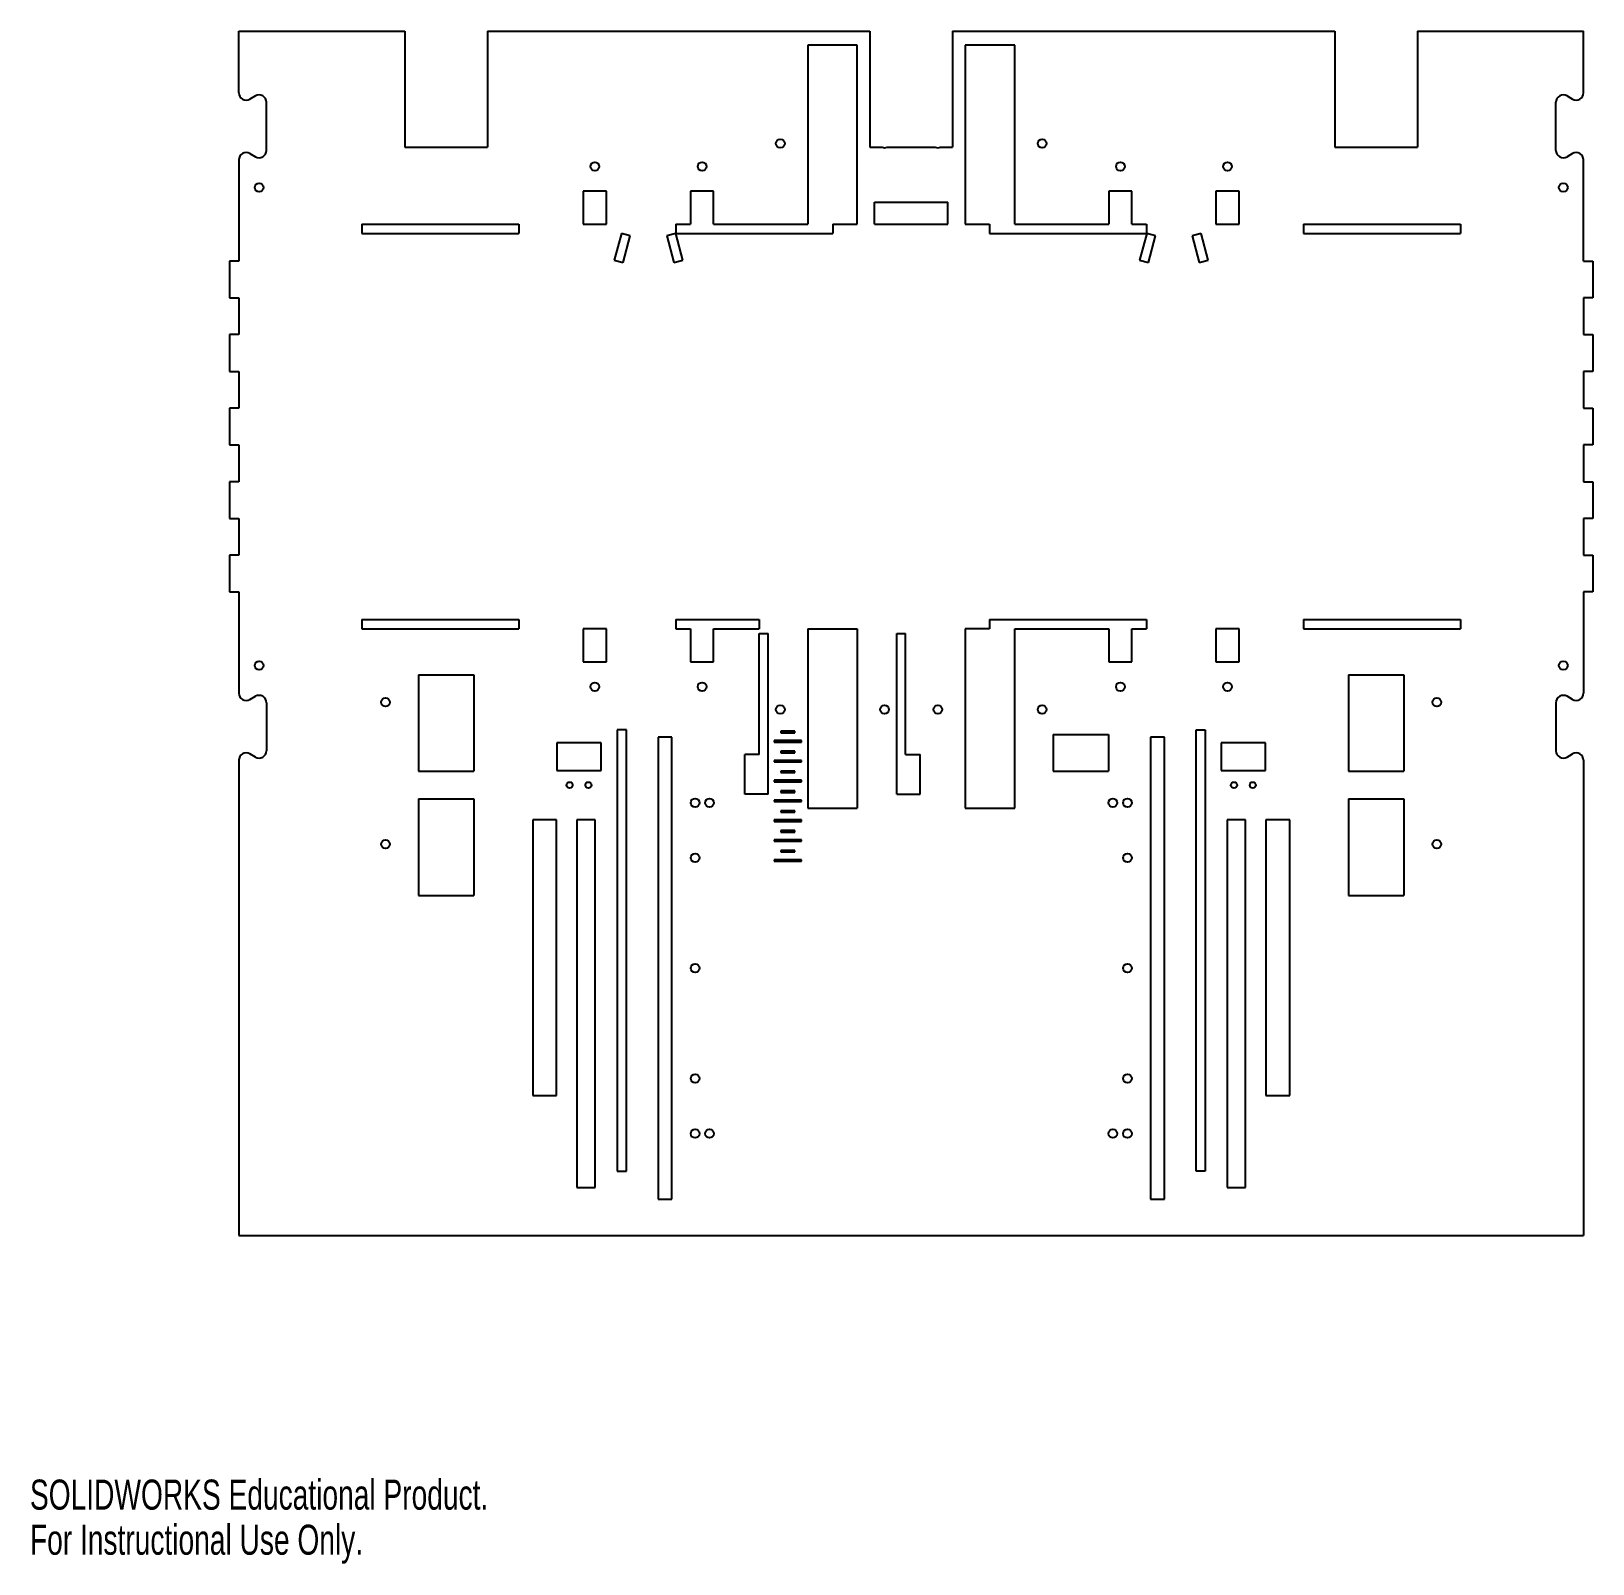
# Model space of a CAD drawing. Header units: millimetres. Extents: x 0 to 540, y 0 to 529.
import ezdxf

# ---------------------------------------------------------------- set-up
doc = ezdxf.new("R2010")
doc.units = ezdxf.units.MM
doc.styles.add('SLDTEXTSTYLE0', font='TXT', dxfattribs={"width": 0.7})

msp = doc.modelspace()

# ---------------------------------------------------------------- linework, layer by layer
at = {"color": 7, "linetype": 'Continuous', "lineweight": 25}
for p, q in [((72.11, 507.91), (72.11, 529.16)), ((72.11, 529.16), (129.42, 529.16)), ((129.42, 529.16), (129.42, 489.16)), ((158, 529.16), (158, 489.16)), ((158, 529.16), (289.95, 529.16)), ((289.95, 529.16), (289.95, 489.16)), ((318.53, 529.16), (318.53, 489.16)), ((318.53, 529.16), (450.48, 529.16)), ((450.48, 529.16), (450.48, 489.16)), ((479.06, 529.16), (479.06, 489.16)), ((479.06, 529.16), (536.37, 529.16)), ((536.37, 507.91), (536.37, 529.16)), ((285.61, 524.4), (268.51, 524.4)), ((268.51, 524.4), (268.51, 462.49)), ((285.61, 462.49), (285.61, 524.4)), ((339.97, 524.4), (322.87, 524.4)), ((322.87, 524.4), (322.87, 462.49)), ((339.97, 462.49), (339.97, 524.4)), ((77.82, 506.81), (75.92, 505.71)), ((530.66, 506.81), (532.56, 505.71)), ((81.63, 488.01), (81.63, 504.61)), ((526.85, 488.01), (526.85, 504.61)), ((75.92, 486.91), (77.82, 485.81)), ((129.42, 489.16), (158, 489.16)), ((289.95, 489.16), (294.21, 489.16)), ((295.91, 489.16), (312.57, 489.16)), ((314.27, 489.16), (318.53, 489.16)), ((450.48, 489.16), (479.06, 489.16)), ((532.56, 486.91), (530.66, 485.81)), ((72.11, 484.71), (72.11, 449.79)), ((536.37, 449.79), (536.37, 484.71)), ((199.03, 473.92), (191.03, 473.92)), ((191.03, 473.92), (191.03, 462.49)), ((199.03, 462.49), (199.03, 473.92)), ((236.03, 473.92), (228.03, 473.92)), ((228.03, 473.92), (228.03, 462.49)), ((236.03, 462.49), (236.03, 473.92)), ((291.54, 470.11), (316.94, 470.11)), ((291.54, 462.49), (291.54, 470.11)), ((316.94, 462.49), (316.94, 470.11)), ((380.45, 473.92), (372.45, 473.92)), ((372.45, 473.92), (372.45, 462.49)), ((380.45, 462.49), (380.45, 473.92)), ((417.45, 473.92), (409.45, 473.92)), ((409.45, 473.92), (409.45, 462.49)), ((417.45, 462.49), (417.45, 473.92)), ((114.59, 462.49), (168.77, 462.49)), ((114.59, 462.49), (114.59, 459.31)), ((114.59, 459.31), (168.77, 459.31)), ((168.77, 462.49), (168.77, 459.31)), ((191.03, 462.49), (199.03, 462.49)), ((204.18, 459.31), (201.71, 450.11)), ((207.25, 458.49), (204.18, 459.31)), ((204.78, 449.29), (207.25, 458.49)), ((222.95, 459.31), (219.88, 458.49)), ((219.88, 458.49), (222.34, 449.29)), ((225.41, 450.11), (222.95, 459.31)), ((222.96, 462.49), (222.96, 459.31)), ((222.96, 462.49), (228.03, 462.49)), ((222.96, 459.31), (277.15, 459.31)), ((236.03, 462.49), (268.51, 462.49)), ((277.15, 462.49), (277.15, 459.31)), ((277.15, 462.49), (285.61, 462.49)), ((291.54, 462.49), (316.94, 462.49)), ((322.87, 462.49), (331.33, 462.49)), ((331.33, 462.49), (331.33, 459.31)), ((331.33, 459.31), (385.52, 459.31)), ((339.97, 462.49), (372.45, 462.49)), ((380.45, 462.49), (385.52, 462.49)), ((385.54, 459.31), (383.07, 450.11)), ((385.52, 462.49), (385.52, 459.31)), ((388.6, 458.49), (385.54, 459.31)), ((386.14, 449.29), (388.6, 458.49)), ((404.3, 459.31), (401.23, 458.49)), ((401.23, 458.49), (403.7, 449.29)), ((406.77, 450.11), (404.3, 459.31)), ((409.45, 462.49), (417.45, 462.49)), ((439.71, 462.49), (493.89, 462.49)), ((439.71, 462.49), (439.71, 459.31)), ((439.71, 459.31), (493.89, 459.31)), ((493.89, 462.49), (493.89, 459.31)), ((68.93, 449.79), (68.93, 437.09)), ((72.11, 449.79), (68.93, 449.79)), ((201.71, 450.11), (204.78, 449.29)), ((222.34, 449.29), (225.41, 450.11)), ((383.07, 450.11), (386.14, 449.29)), ((403.7, 449.29), (406.77, 450.11)), ((536.37, 449.79), (539.55, 449.79)), ((539.55, 449.79), (539.55, 437.09)), ((68.93, 437.09), (72.11, 437.09)), ((72.11, 437.09), (72.11, 424.39)), ((539.55, 437.09), (536.37, 437.09)), ((536.37, 437.09), (536.37, 424.39)), ((68.93, 424.39), (68.93, 411.69)), ((72.11, 424.39), (68.93, 424.39)), ((536.37, 424.39), (539.55, 424.39)), ((539.55, 424.39), (539.55, 411.69)), ((68.93, 411.69), (72.11, 411.69)), ((72.11, 411.69), (72.11, 398.99)), ((539.55, 411.69), (536.37, 411.69)), ((536.37, 411.69), (536.37, 398.99)), ((68.93, 398.99), (68.93, 386.29)), ((72.11, 398.99), (68.93, 398.99)), ((536.37, 398.99), (539.55, 398.99)), ((539.55, 398.99), (539.55, 386.29)), ((68.93, 386.29), (72.11, 386.29)), ((72.11, 386.29), (72.11, 373.59)), ((539.55, 386.29), (536.37, 386.29)), ((536.37, 386.29), (536.37, 373.59)), ((68.93, 373.59), (68.93, 360.89)), ((72.11, 373.59), (68.93, 373.59)), ((536.37, 373.59), (539.55, 373.59)), ((539.55, 373.59), (539.55, 360.89)), ((68.93, 360.89), (72.11, 360.89)), ((72.11, 360.89), (72.11, 348.19)), ((539.55, 360.89), (536.37, 360.89)), ((536.37, 360.89), (536.37, 348.19)), ((68.93, 348.19), (68.93, 335.49)), ((72.11, 348.19), (68.93, 348.19)), ((536.37, 348.19), (539.55, 348.19)), ((539.55, 348.19), (539.55, 335.49)), ((68.93, 335.49), (72.11, 335.49)), ((72.11, 335.49), (72.11, 300.56)), ((539.55, 335.49), (536.37, 335.49)), ((536.37, 335.49), (536.37, 300.56)), ((114.59, 325.96), (168.77, 325.96)), ((114.59, 325.96), (114.59, 322.79)), ((168.77, 325.96), (168.77, 322.79)), ((222.96, 325.96), (251.81, 325.96)), ((222.96, 325.96), (222.96, 322.79)), ((251.81, 325.96), (251.81, 322.79)), ((331.33, 325.96), (385.52, 325.96)), ((331.33, 325.96), (331.33, 322.79)), ((385.52, 325.96), (385.52, 322.79)), ((439.71, 325.96), (493.89, 325.96)), ((439.71, 325.96), (439.71, 322.79)), ((493.89, 325.96), (493.89, 322.79)), ((114.59, 322.79), (168.77, 322.79)), ((199.03, 322.79), (191.03, 322.79)), ((191.03, 322.79), (191.03, 311.36)), ((199.03, 311.36), (199.03, 322.79)), ((222.96, 322.79), (228.03, 322.79)), ((228.03, 322.79), (228.03, 311.36)), ((236.03, 311.36), (236.03, 322.79)), ((236.03, 322.79), (251.81, 322.79)), ((251.81, 321.21), (254.81, 321.21)), ((251.81, 279.34), (251.81, 321.21)), ((254.81, 265.64), (254.81, 321.21)), ((268.51, 322.79), (268.51, 260.88)), ((268.51, 322.79), (285.61, 322.79)), ((285.61, 322.79), (285.61, 260.88)), ((299.31, 321.21), (302.31, 321.21)), ((299.31, 265.64), (299.31, 321.21)), ((302.31, 279.34), (302.31, 321.21)), ((331.33, 322.79), (322.87, 322.79)), ((322.87, 322.79), (322.87, 260.88)), ((339.97, 260.88), (339.97, 322.79)), ((339.97, 322.79), (372.45, 322.79)), ((372.45, 322.79), (372.45, 311.36)), ((380.45, 311.36), (380.45, 322.79)), ((380.45, 322.79), (385.52, 322.79)), ((417.45, 322.79), (409.45, 322.79)), ((409.45, 322.79), (409.45, 311.36)), ((417.45, 311.36), (417.45, 322.79)), ((439.71, 322.79), (493.89, 322.79)), ((191.03, 311.36), (199.03, 311.36)), ((228.03, 311.36), (236.03, 311.36)), ((372.45, 311.36), (380.45, 311.36)), ((409.45, 311.36), (417.45, 311.36)), ((134.19, 306.91), (153.24, 306.91)), ((134.19, 306.91), (134.19, 273.58)), ((153.24, 306.91), (153.24, 273.58)), ((455.24, 306.91), (455.24, 273.58)), ((455.24, 306.91), (474.29, 306.91)), ((474.29, 306.91), (474.29, 273.58)), ((75.92, 298.36), (77.82, 299.46)), ((81.63, 297.26), (81.63, 280.66)), ((526.85, 297.26), (526.85, 280.66)), ((532.56, 298.36), (530.66, 299.46)), ((205.9, 287.86), (202.72, 287.86)), ((202.72, 287.86), (202.72, 135.46)), ((205.9, 135.46), (205.9, 287.86)), ((264.04, 287.37), (259.28, 287.37)), ((259.28, 287.37), (259.28, 286.86)), ((259.28, 286.86), (264.04, 286.86)), ((264.04, 286.86), (264.04, 287.37)), ((353.3, 286.28), (353.3, 273.58)), ((353.3, 286.28), (372.35, 286.28)), ((372.35, 286.28), (372.35, 273.58)), ((402.58, 287.86), (405.76, 287.86)), ((402.58, 135.46), (402.58, 287.86)), ((405.76, 287.86), (405.76, 135.46)), ((197.17, 283.39), (181.93, 283.39)), ((181.93, 283.39), (181.93, 273.87)), ((197.17, 273.87), (197.17, 283.39)), ((221.61, 285.39), (216.84, 285.39)), ((216.84, 285.39), (216.84, 125.75)), ((221.61, 125.75), (221.61, 285.39)), ((266.42, 284.19), (256.9, 284.19)), ((256.9, 284.19), (256.9, 283.68)), ((256.9, 283.68), (266.42, 283.68)), ((264.04, 280.51), (259.28, 280.51)), ((259.28, 280.51), (259.28, 280)), ((264.04, 280), (264.04, 280.51)), ((266.42, 283.68), (266.42, 284.19)), ((386.87, 285.39), (386.87, 125.75)), ((391.64, 285.39), (386.87, 285.39)), ((391.64, 125.75), (391.64, 285.39)), ((426.55, 283.39), (411.31, 283.39)), ((411.31, 283.39), (411.31, 273.87)), ((426.55, 273.87), (426.55, 283.39)), ((72.11, 277.36), (72.11, 113.24)), ((77.82, 278.46), (75.92, 279.56)), ((251.81, 279.34), (246.81, 279.34)), ((246.81, 265.64), (246.81, 279.34)), ((266.42, 277.33), (256.9, 277.33)), ((256.9, 277.33), (256.9, 276.82)), ((256.9, 276.82), (266.42, 276.82)), ((259.28, 280), (264.04, 280)), ((266.42, 276.82), (266.42, 277.33)), ((302.31, 279.34), (307.31, 279.34)), ((307.31, 265.64), (307.31, 279.34)), ((530.66, 278.46), (532.56, 279.56)), ((536.37, 277.36), (536.37, 113.24)), ((134.19, 273.58), (153.24, 273.58)), ((181.93, 273.87), (197.17, 273.87)), ((266.42, 270.47), (256.9, 270.47)), ((256.9, 270.47), (256.9, 269.97)), ((256.9, 269.97), (266.42, 269.97)), ((264.04, 273.65), (259.28, 273.65)), ((259.28, 273.65), (259.28, 273.14)), ((259.28, 273.14), (264.04, 273.14)), ((264.04, 273.14), (264.04, 273.65)), ((266.42, 269.97), (266.42, 270.47)), ((353.3, 273.58), (372.35, 273.58)), ((411.31, 273.87), (426.55, 273.87)), ((455.24, 273.58), (474.29, 273.58)), ((254.81, 265.64), (246.81, 265.64)), ((264.04, 266.79), (259.28, 266.79)), ((259.28, 266.79), (259.28, 266.28)), ((259.28, 266.28), (264.04, 266.28)), ((264.04, 266.28), (264.04, 266.79)), ((299.31, 265.64), (307.31, 265.64)), ((134.19, 264.05), (153.24, 264.05)), ((134.19, 264.05), (134.19, 230.71)), ((153.24, 264.05), (153.24, 230.71)), ((266.42, 263.62), (256.9, 263.62)), ((256.9, 263.62), (256.9, 263.11)), ((256.9, 263.11), (266.42, 263.11)), ((264.04, 259.93), (259.28, 259.93)), ((259.28, 259.93), (259.28, 259.43)), ((259.28, 259.43), (264.04, 259.43)), ((264.04, 259.43), (264.04, 259.93)), ((266.42, 263.11), (266.42, 263.62)), ((268.51, 260.88), (285.61, 260.88)), ((322.87, 260.88), (339.97, 260.88)), ((455.24, 264.05), (474.29, 264.05)), ((455.24, 264.05), (455.24, 230.71)), ((474.29, 264.05), (474.29, 230.71)), ((173.56, 256.81), (173.56, 161.56)), ((181.81, 256.81), (173.56, 256.81)), ((181.81, 161.56), (181.81, 256.81)), ((195.15, 256.81), (188.8, 256.81)), ((188.8, 256.81), (188.8, 129.81)), ((195.15, 129.81), (195.15, 256.81)), ((266.42, 256.76), (256.9, 256.76)), ((256.9, 256.76), (256.9, 256.25)), ((256.9, 256.25), (266.42, 256.25)), ((266.42, 256.25), (266.42, 256.76)), ((419.68, 256.81), (413.33, 256.81)), ((413.33, 256.81), (413.33, 129.81)), ((419.68, 129.81), (419.68, 256.81)), ((434.92, 256.81), (426.67, 256.81)), ((426.67, 256.81), (426.67, 161.56)), ((434.92, 161.56), (434.92, 256.81)), ((266.42, 249.9), (256.9, 249.9)), ((256.9, 249.9), (256.9, 249.39)), ((256.9, 249.39), (266.42, 249.39)), ((264.04, 253.08), (259.28, 253.08)), ((259.28, 253.08), (259.28, 252.57)), ((259.28, 252.57), (264.04, 252.57)), ((264.04, 252.57), (264.04, 253.08)), ((266.42, 249.39), (266.42, 249.9)), ((266.42, 243.04), (256.9, 243.04)), ((256.9, 243.04), (256.9, 242.53)), ((264.04, 246.22), (259.28, 246.22)), ((259.28, 246.22), (259.28, 245.71)), ((259.28, 245.71), (264.04, 245.71)), ((264.04, 245.71), (264.04, 246.22)), ((266.42, 242.53), (266.42, 243.04)), ((256.9, 242.53), (266.42, 242.53)), ((134.19, 230.71), (153.24, 230.71)), ((455.24, 230.71), (474.29, 230.71)), ((173.56, 161.56), (181.81, 161.56)), ((426.67, 161.56), (434.92, 161.56)), ((202.72, 135.46), (205.9, 135.46)), ((405.76, 135.46), (402.58, 135.46)), ((188.8, 129.81), (195.15, 129.81)), ((413.33, 129.81), (419.68, 129.81)), ((216.84, 125.75), (221.61, 125.75)), ((386.87, 125.75), (391.64, 125.75)), ((72.11, 113.24), (536.37, 113.24))]:
    msp.add_line(p, q, dxfattribs=at)
for centre, radius in [((259.06, 490.4), 1.5), ((349.42, 490.4), 1.5), ((195.03, 482.49), 1.5), ((232.03, 482.49), 1.5), ((376.45, 482.49), 1.5), ((413.45, 482.49), 1.5), ((79.1, 475.19), 1.5), ((529.38, 475.19), 1.5), ((79.1, 310.09), 1.5), ((529.38, 310.09), 1.5), ((195.03, 302.79), 1.5), ((232.03, 302.79), 1.5), ((376.45, 302.79), 1.5), ((413.45, 302.79), 1.5), ((122.76, 297.39), 1.5), ((485.72, 297.39), 1.5), ((259.06, 294.88), 1.5), ((295.06, 294.88), 1.5), ((313.42, 294.88), 1.5), ((349.42, 294.88), 1.5), ((186.3, 268.79), 1.05), ((192.8, 268.79), 1.05), ((415.68, 268.79), 1.05), ((422.18, 268.79), 1.05), ((229.61, 262.72), 1.5), ((234.63, 262.72), 1.5), ((373.85, 262.72), 1.5), ((378.87, 262.72), 1.5), ((122.76, 248.39), 1.5), ((485.72, 248.39), 1.5), ((229.61, 243.67), 1.5), ((378.87, 243.67), 1.5), ((229.61, 205.57), 1.5), ((378.87, 205.57), 1.5), ((229.61, 167.47), 1.5), ((378.87, 167.47), 1.5), ((229.61, 148.42), 1.5), ((234.63, 148.42), 1.5), ((373.85, 148.42), 1.5), ((378.87, 148.42), 1.5)]:
    msp.add_circle(centre, radius, dxfattribs=at)
for centre, radius, start, end in [((74.65, 507.91), 2.54, 180, 300), ((79.09, 504.61), 2.54, 0, 120), ((529.39, 504.61), 2.54, 60, 180), ((533.83, 507.91), 2.54, 240, 0), ((74.65, 484.71), 2.54, 60, 180), ((79.09, 488.01), 2.54, 240, 0), ((295.06, 490.4), 1.5, 235.5887, 304.4113), ((313.42, 490.4), 1.5, 235.5887, 304.4113), ((529.39, 488.01), 2.54, 180, 300), ((533.83, 484.71), 2.54, 0, 120), ((74.65, 300.56), 2.54, 180, 300), ((79.09, 297.26), 2.54, 0, 120), ((529.39, 297.26), 2.54, 60, 180), ((533.83, 300.56), 2.54, 240, 0), ((79.09, 280.66), 2.54, 240, 0), ((529.39, 280.66), 2.54, 180, 300), ((74.65, 277.36), 2.54, 60, 180), ((533.83, 277.36), 2.54, 0, 120)]:
    msp.add_arc(centre, radius, start, end, dxfattribs=at)

# ---------------------------------------------------------------- texts
at = {"color": 7, "linetype": 'Continuous', "char_height": 10.38, "attachment_point": 1, "style": 'SLDTEXTSTYLE0'}
for s, insert in [('SOLIDWORKS Educational Product.', (0, 28.95)), ('For Instructional Use Only.', (0, 13.38))]:
    msp.add_mtext(s, dxfattribs=dict(at, insert=insert))

doc.saveas('drawing.dxf')
